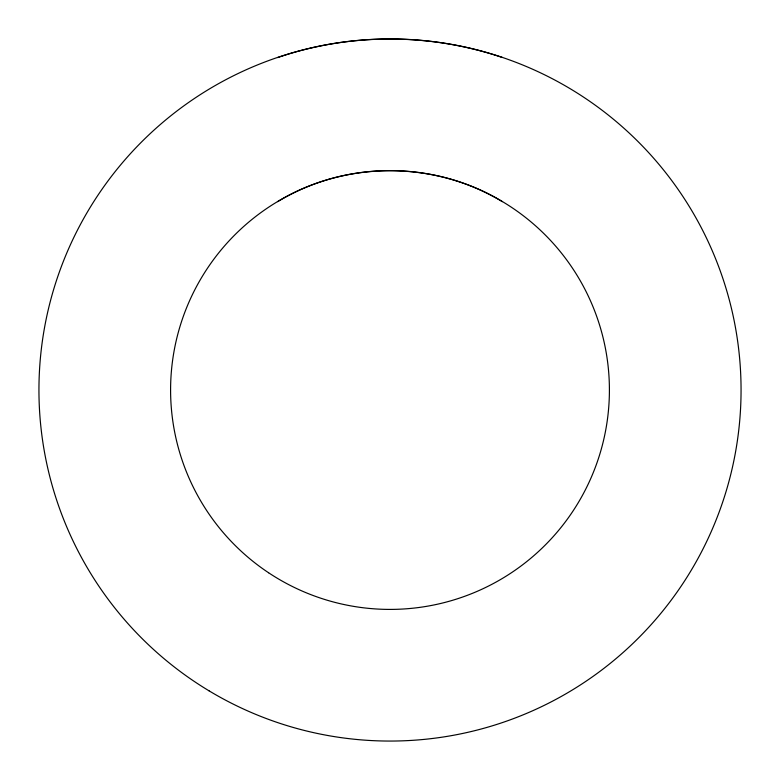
<?xml version="1.0" encoding="UTF-8"?>
<svg xmlns="http://www.w3.org/2000/svg" width="780" height="780" viewBox="0 0 780 780"><rect width="100%" height="100%" fill="white"/><g stroke="black" fill="none" stroke-linecap="round" stroke-linejoin="round"><path stroke-width="1.17" d="M277.66 201.649C345.052 160.436 434.947 160.436 502.339 201.649M277.66 57.584C349.82 32.779 430.121 32.994 502.339 57.466M268.583 572.754A219.414 219.414 0 0 0 608.975 403.777A219.414 219.414 0 0 0 292.442 193.469A219.414 219.414 0 0 0 268.583 572.754M209.011 690.807A351.058 351.058 0 0 0 741 396.337A351.058 351.058 0 0 0 219.989 82.856A351.058 351.058 0 0 0 209.011 690.807"/></g></svg>
